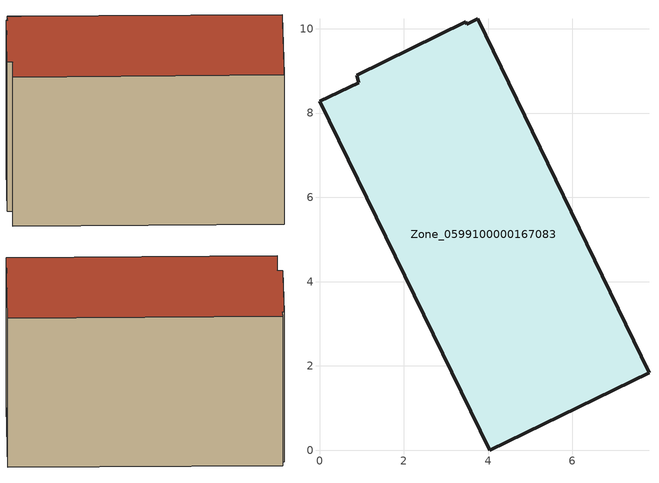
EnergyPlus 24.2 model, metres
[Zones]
Zone_0599100000167083
 floor ground (C_G): 0.88,8.89 3.48,10.16 3.5,10.11 3.75,10.24 7.82,1.84 4.04,0 0,8.28 0.93,8.72 z0
 wall outside (C_F): 0,8.28 4.04,0 7.82,1.84 3.75,10.24 3.5,10.11 3.48,10.16 0.88,8.89 0.93,8.72 0,8.28 z0:5.82
 roof outside (C_R): 3.48,10.16 0.88,8.89 0.93,8.72 0,8.28 4.04,0 7.82,1.84 3.75,10.24 3.5,10.11 z5.82
[BUILDING]
Pand.0599100000167083: North Axis=0; Terrain=City; Loads Convergence Tolerance Value=0.04; Temperature Convergence Tolerance Value=0.4; Solar Distribution=FullExterior; Maximum Number of Warmup Days=25; Minimum Number of Warmup Days=1
[Site:Location]
Rotterdam.The.Hague.AP_ZH_NLD Design_Conditions: Latitude=51.96; Longitude=4.45; Time Zone=1; Elevation=-4.5
[SITE:GROUNDTEMPERATURE:BUILDINGSURFACE]
18, 18, 18, 18, 18, 18, 18, 18, 18, 18, 18, 18
[MATERIAL] Thermal Absorptance=0.9; Solar Absorptance=0.7; Visible Absorptance=0.7
Name | Roughness | Thickness | Conductivity | Density | Specific Heat
G.TI.1946-1964 | MediumSmooth | 0.15 | 1 | 540 | 1210
F.TI.1946-1964 | Rough | 0.3 | 0.857143 | 1920 | 840
R.TI.1946-1964 | MediumRough | 0.2 | 0.277778 | 1500 | 1000
[CONSTRUCTION]
C_G: G.TI.1946-1964
C_F: F.TI.1946-1964
C_R: R.TI.1946-1964
[ZONE]
Zone_0599100000167083: Type=1; Multiplier=1; Ceiling Height=Autocalculate; Volume=Autocalculate; Floor Area=autocalculate; Part of Total Floor Area=Yes
[ZONEINFILTRATION:DESIGNFLOWRATE]
Infil_Zone_0599100000167083: Zone or ZoneList or Space or SpaceList=Zone_0599100000167083; Schedule=AlwaysOn; Design Flow Rate Calculation Method=Flow/Area; Flow Rate per Floor Area=0.003; Constant Term Coefficient=1; Temperature Term Coefficient=0; Velocity Term Coefficient=0; Velocity Squared Term Coefficient=0
[HVACTEMPLATE:ZONE:IDEALLOADSAIRSYSTEM]
Zone_0599100000167083: Maximum Heating Supply Air Temperature=50; Minimum Cooling Supply Air Temperature=13; Maximum Heating Supply Air Humidity Ratio=0.0156; Minimum Cooling Supply Air Humidity Ratio=0.0077; Heating Limit=NoLimit; Cooling Limit=NoLimit; Dehumidification Control Type=ConstantSensibleHeatRatio; Cooling Sensible Heat Ratio=0.7; Dehumidification Setpoint=60; Humidification Control Type=None; Humidification Setpoint=30; Outdoor Air Method=None; Outdoor Air Flow Rate per Person=0.00944; Outdoor Air Flow Rate per Zone Floor Area=0; Outdoor Air Flow Rate per Zone=0; Demand Controlled Ventilation Type=None; Outdoor Air Economizer Type=NoEconomizer; Heat Recovery Type=None; Sensible Heat Recovery Effectiveness=0.7; Latent Heat Recovery Effectiveness=0.65
[ZONECONTROL:THERMOSTAT]
ThermostatControl_Zone_0599100000167083: Zone or ZoneList=Zone_0599100000167083; Control Type Schedule=DualSetpointControlType; Control 1=Thermostat_Zone_0599100000167083; Temperature Difference Between Cutout And Setpoint=0
[THERMOSTATSETPOINT:DUALSETPOINT]
Thermostat_Zone_0599100000167083: Heating Setpoint Temperature Schedule=HeatingSetpoint_Zone_0599100000167083; Cooling Setpoint Temperature Schedule=CoolingSetpoint_Zone_0599100000167083
[SCHEDULE:COMPACT]
HeatingSetpoint_Zone_0599100000167083: Through: 12/31, For: AllDays, Until: 24:00, 21
CoolingSetpoint_Zone_0599100000167083: Through: 12/31, For: AllDays, Until: 24:00, 24
DualSetpointControlType: Through: 12/31, For: AllDays, Until: 24:00, 4
AlwaysOn: Through: 12/31, For: AllDays, Until: 24:00, 1
